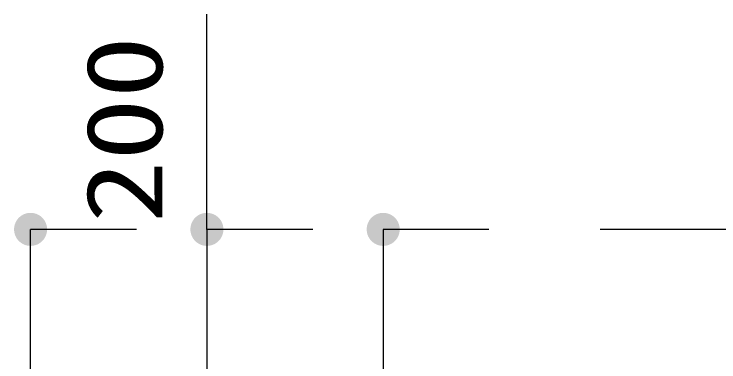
# Model space of a CAD drawing. Units: millimetres, scale not verified. Extents: x -23521 to 8910, y -6308 to 6308.
# Drawn here: x -6795 to -5996, y -1786 to -1392 of the extents above; entities that cross this region are included whole.
import ezdxf
from ezdxf.enums import TextEntityAlignment as Align

# ---------------------------------------------------------------- set-up
doc = ezdxf.new("R2010")
doc.units = ezdxf.units.MM
doc.header["$LTSCALE"] = 30
doc.layers.add('0-E_機器', color=2, linetype='Continuous', lineweight=25)
doc.layers.add('1-8_00クル-フ-6寸法', color=132, linetype='Continuous', lineweight=25)
doc.styles.add('ＭＳ ゴシック', font='')
doc.styles.get('ＭＳ ゴシック').set_extended_font_data('MS Gothic')

msp = doc.modelspace()

# ---------------------------------------------------------------- linework, layer by layer
at = {"layer": '0-E_機器'}
msp.add_line((-1468.11, -1636.09), (-6130.33, -1636.09), dxfattribs=at)
at = {"layer": '1-8_00クル-フ-6寸法', "color": 4}
for p, q in [((-6576.59, -1636.09), (-6576.59, -1391.98)), ((-6656.59, -1636.09), (-6776.59, -1636.09)), ((-6776.59, -3866.09), (-6776.59, -1636.09)), ((-6456.59, -1636.09), (-6576.59, -1636.09)), ((-6576.59, -1636.09), (-6576.59, -1836.09)), ((-6256.59, -1636.09), (-6376.59, -1636.09)), ((-6376.59, -1636.09), (-6376.59, -2216.09))]:
    msp.add_line(p, q, dxfattribs=at)
at = {"layer": '1-8_00クル-フ-6寸法'}
for points in [[(-6776.59, -1636.09), (-6791.04, -1624.14), (-6789.43, -1622.42)], [(-6776.59, -1636.09), (-6789.43, -1622.42), (-6787.61, -1620.92)], [(-6776.59, -1636.09), (-6787.61, -1620.92), (-6785.62, -1619.66)], [(-6776.59, -1636.09), (-6785.62, -1619.66), (-6783.49, -1618.66)], [(-6776.59, -1636.09), (-6783.49, -1618.66), (-6781.25, -1617.93)], [(-6776.59, -1636.09), (-6781.25, -1617.93), (-6778.94, -1617.49)], [(-6776.59, -1636.09), (-6778.94, -1617.49), (-6776.59, -1617.34)], [(-6776.59, -1636.09), (-6776.59, -1617.34), (-6774.24, -1617.49)], [(-6776.59, -1636.09), (-6774.24, -1617.49), (-6771.93, -1617.93)], [(-6776.59, -1636.09), (-6771.93, -1617.93), (-6769.69, -1618.66)], [(-6776.59, -1636.09), (-6769.69, -1618.66), (-6767.56, -1619.66)], [(-6776.59, -1636.09), (-6767.56, -1619.66), (-6765.57, -1620.92)], [(-6776.59, -1636.09), (-6765.57, -1620.92), (-6763.76, -1622.42)], [(-6776.59, -1636.09), (-6763.76, -1622.42), (-6762.14, -1624.14)], [(-6576.59, -1636.09), (-6591.04, -1624.14), (-6589.43, -1622.42)], [(-6576.59, -1636.09), (-6589.43, -1622.42), (-6587.61, -1620.92)], [(-6576.59, -1636.09), (-6587.61, -1620.92), (-6585.62, -1619.66)], [(-6576.59, -1636.09), (-6585.62, -1619.66), (-6583.49, -1618.66)], [(-6576.59, -1636.09), (-6583.49, -1618.66), (-6581.25, -1617.93)], [(-6576.59, -1636.09), (-6581.25, -1617.93), (-6578.94, -1617.49)], [(-6576.59, -1636.09), (-6578.94, -1617.49), (-6576.59, -1617.34)], [(-6576.59, -1636.09), (-6576.59, -1617.34), (-6574.24, -1617.49)], [(-6576.59, -1636.09), (-6574.24, -1617.49), (-6571.93, -1617.93)], [(-6576.59, -1636.09), (-6571.93, -1617.93), (-6569.69, -1618.66)], [(-6576.59, -1636.09), (-6569.69, -1618.66), (-6567.56, -1619.66)], [(-6576.59, -1636.09), (-6567.56, -1619.66), (-6565.57, -1620.92)], [(-6576.59, -1636.09), (-6565.57, -1620.92), (-6563.76, -1622.42)], [(-6576.59, -1636.09), (-6563.76, -1622.42), (-6562.14, -1624.14)], [(-6376.59, -1636.09), (-6391.04, -1624.14), (-6389.43, -1622.42)], [(-6376.59, -1636.09), (-6389.43, -1622.42), (-6387.61, -1620.92)], [(-6376.59, -1636.09), (-6387.61, -1620.92), (-6385.62, -1619.66)], [(-6376.59, -1636.09), (-6385.62, -1619.66), (-6383.49, -1618.66)], [(-6376.59, -1636.09), (-6383.49, -1618.66), (-6381.25, -1617.93)], [(-6376.59, -1636.09), (-6381.25, -1617.93), (-6378.94, -1617.49)], [(-6376.59, -1636.09), (-6378.94, -1617.49), (-6376.59, -1617.34)], [(-6376.59, -1636.09), (-6376.59, -1617.34), (-6374.24, -1617.49)], [(-6376.59, -1636.09), (-6374.24, -1617.49), (-6371.93, -1617.93)], [(-6376.59, -1636.09), (-6371.93, -1617.93), (-6369.69, -1618.66)], [(-6376.59, -1636.09), (-6369.69, -1618.66), (-6367.56, -1619.66)], [(-6376.59, -1636.09), (-6367.56, -1619.66), (-6365.57, -1620.92)], [(-6376.59, -1636.09), (-6365.57, -1620.92), (-6363.76, -1622.42)], [(-6376.59, -1636.09), (-6363.76, -1622.42), (-6362.14, -1624.14)], [(-6776.59, -1636.09), (-6795.01, -1632.58), (-6794.42, -1630.3)], [(-6776.59, -1636.09), (-6794.42, -1630.3), (-6793.56, -1628.11)], [(-6776.59, -1636.09), (-6793.56, -1628.11), (-6792.42, -1626.04)], [(-6776.59, -1636.09), (-6792.42, -1626.04), (-6791.04, -1624.14)], [(-6776.59, -1636.09), (-6762.14, -1624.14), (-6760.76, -1626.04)], [(-6776.59, -1636.09), (-6760.76, -1626.04), (-6759.63, -1628.11)], [(-6776.59, -1636.09), (-6759.63, -1628.11), (-6758.76, -1630.3)], [(-6776.59, -1636.09), (-6758.76, -1630.3), (-6758.17, -1632.58)], [(-6576.59, -1636.09), (-6595.01, -1632.58), (-6594.42, -1630.3)], [(-6576.59, -1636.09), (-6594.42, -1630.3), (-6593.56, -1628.11)], [(-6576.59, -1636.09), (-6593.56, -1628.11), (-6592.42, -1626.04)], [(-6576.59, -1636.09), (-6592.42, -1626.04), (-6591.04, -1624.14)], [(-6576.59, -1636.09), (-6562.14, -1624.14), (-6560.76, -1626.04)], [(-6576.59, -1636.09), (-6560.76, -1626.04), (-6559.63, -1628.11)], [(-6576.59, -1636.09), (-6559.63, -1628.11), (-6558.76, -1630.3)], [(-6576.59, -1636.09), (-6558.76, -1630.3), (-6558.17, -1632.58)], [(-6376.59, -1636.09), (-6395.01, -1632.58), (-6394.42, -1630.3)], [(-6376.59, -1636.09), (-6394.42, -1630.3), (-6393.56, -1628.11)], [(-6376.59, -1636.09), (-6393.56, -1628.11), (-6392.42, -1626.04)], [(-6376.59, -1636.09), (-6392.42, -1626.04), (-6391.04, -1624.14)], [(-6376.59, -1636.09), (-6362.14, -1624.14), (-6360.76, -1626.04)], [(-6376.59, -1636.09), (-6360.76, -1626.04), (-6359.63, -1628.11)], [(-6376.59, -1636.09), (-6359.63, -1628.11), (-6358.76, -1630.3)], [(-6376.59, -1636.09), (-6358.76, -1630.3), (-6358.17, -1632.58)], [(-6776.59, -1636.09), (-6795.3, -1634.91), (-6795.01, -1632.58)], [(-6776.59, -1636.09), (-6795.3, -1637.27), (-6795.3, -1634.91)], [(-6776.59, -1636.09), (-6795.01, -1639.6), (-6795.3, -1637.27)], [(-6776.59, -1636.09), (-6794.42, -1641.88), (-6795.01, -1639.6)], [(-6776.59, -1636.09), (-6793.56, -1644.07), (-6794.42, -1641.88)], [(-6776.59, -1636.09), (-6792.42, -1646.14), (-6793.56, -1644.07)], [(-6776.59, -1636.09), (-6791.04, -1648.04), (-6792.42, -1646.14)], [(-6776.59, -1636.09), (-6789.43, -1649.76), (-6791.04, -1648.04)], [(-6776.59, -1636.09), (-6787.61, -1651.26), (-6789.43, -1649.76)], [(-6776.59, -1636.09), (-6785.62, -1652.52), (-6787.61, -1651.26)], [(-6776.59, -1636.09), (-6783.49, -1653.52), (-6785.62, -1652.52)], [(-6776.59, -1636.09), (-6781.25, -1654.25), (-6783.49, -1653.52)], [(-6776.59, -1636.09), (-6778.94, -1654.69), (-6781.25, -1654.25)], [(-6776.59, -1636.09), (-6776.59, -1654.84), (-6778.94, -1654.69)], [(-6776.59, -1636.09), (-6758.17, -1632.58), (-6757.88, -1634.91)], [(-6776.59, -1636.09), (-6757.88, -1634.91), (-6757.88, -1637.27)], [(-6776.59, -1636.09), (-6774.24, -1654.69), (-6776.59, -1654.84)], [(-6776.59, -1636.09), (-6771.93, -1654.25), (-6774.24, -1654.69)], [(-6776.59, -1636.09), (-6769.69, -1653.52), (-6771.93, -1654.25)], [(-6776.59, -1636.09), (-6767.56, -1652.52), (-6769.69, -1653.52)], [(-6776.59, -1636.09), (-6765.57, -1651.26), (-6767.56, -1652.52)], [(-6776.59, -1636.09), (-6763.76, -1649.76), (-6765.57, -1651.26)], [(-6776.59, -1636.09), (-6762.14, -1648.04), (-6763.76, -1649.76)], [(-6776.59, -1636.09), (-6760.76, -1646.14), (-6762.14, -1648.04)], [(-6776.59, -1636.09), (-6759.63, -1644.07), (-6760.76, -1646.14)], [(-6776.59, -1636.09), (-6758.76, -1641.88), (-6759.63, -1644.07)], [(-6776.59, -1636.09), (-6758.17, -1639.6), (-6758.76, -1641.88)], [(-6776.59, -1636.09), (-6757.88, -1637.27), (-6758.17, -1639.6)], [(-6576.59, -1636.09), (-6595.3, -1634.91), (-6595.01, -1632.58)], [(-6576.59, -1636.09), (-6595.3, -1637.27), (-6595.3, -1634.91)], [(-6576.59, -1636.09), (-6595.01, -1639.6), (-6595.3, -1637.27)], [(-6576.59, -1636.09), (-6594.42, -1641.88), (-6595.01, -1639.6)], [(-6576.59, -1636.09), (-6593.56, -1644.07), (-6594.42, -1641.88)], [(-6576.59, -1636.09), (-6592.42, -1646.14), (-6593.56, -1644.07)], [(-6576.59, -1636.09), (-6591.04, -1648.04), (-6592.42, -1646.14)], [(-6576.59, -1636.09), (-6589.43, -1649.76), (-6591.04, -1648.04)], [(-6576.59, -1636.09), (-6587.61, -1651.26), (-6589.43, -1649.76)], [(-6576.59, -1636.09), (-6585.62, -1652.52), (-6587.61, -1651.26)], [(-6576.59, -1636.09), (-6583.49, -1653.52), (-6585.62, -1652.52)], [(-6576.59, -1636.09), (-6581.25, -1654.25), (-6583.49, -1653.52)], [(-6576.59, -1636.09), (-6578.94, -1654.69), (-6581.25, -1654.25)], [(-6576.59, -1636.09), (-6576.59, -1654.84), (-6578.94, -1654.69)], [(-6576.59, -1636.09), (-6558.17, -1632.58), (-6557.88, -1634.91)], [(-6576.59, -1636.09), (-6557.88, -1634.91), (-6557.88, -1637.27)], [(-6576.59, -1636.09), (-6574.24, -1654.69), (-6576.59, -1654.84)], [(-6576.59, -1636.09), (-6571.93, -1654.25), (-6574.24, -1654.69)], [(-6576.59, -1636.09), (-6569.69, -1653.52), (-6571.93, -1654.25)], [(-6576.59, -1636.09), (-6567.56, -1652.52), (-6569.69, -1653.52)], [(-6576.59, -1636.09), (-6565.57, -1651.26), (-6567.56, -1652.52)], [(-6576.59, -1636.09), (-6563.76, -1649.76), (-6565.57, -1651.26)], [(-6576.59, -1636.09), (-6562.14, -1648.04), (-6563.76, -1649.76)], [(-6576.59, -1636.09), (-6560.76, -1646.14), (-6562.14, -1648.04)], [(-6576.59, -1636.09), (-6559.63, -1644.07), (-6560.76, -1646.14)], [(-6576.59, -1636.09), (-6558.76, -1641.88), (-6559.63, -1644.07)], [(-6576.59, -1636.09), (-6558.17, -1639.6), (-6558.76, -1641.88)], [(-6576.59, -1636.09), (-6557.88, -1637.27), (-6558.17, -1639.6)], [(-6376.59, -1636.09), (-6395.3, -1634.91), (-6395.01, -1632.58)], [(-6376.59, -1636.09), (-6395.3, -1637.27), (-6395.3, -1634.91)], [(-6376.59, -1636.09), (-6395.01, -1639.6), (-6395.3, -1637.27)], [(-6376.59, -1636.09), (-6394.42, -1641.88), (-6395.01, -1639.6)], [(-6376.59, -1636.09), (-6393.56, -1644.07), (-6394.42, -1641.88)], [(-6376.59, -1636.09), (-6392.42, -1646.14), (-6393.56, -1644.07)], [(-6376.59, -1636.09), (-6391.04, -1648.04), (-6392.42, -1646.14)], [(-6376.59, -1636.09), (-6389.43, -1649.76), (-6391.04, -1648.04)], [(-6376.59, -1636.09), (-6387.61, -1651.26), (-6389.43, -1649.76)], [(-6376.59, -1636.09), (-6385.62, -1652.52), (-6387.61, -1651.26)], [(-6376.59, -1636.09), (-6383.49, -1653.52), (-6385.62, -1652.52)], [(-6376.59, -1636.09), (-6381.25, -1654.25), (-6383.49, -1653.52)], [(-6376.59, -1636.09), (-6378.94, -1654.69), (-6381.25, -1654.25)], [(-6376.59, -1636.09), (-6376.59, -1654.84), (-6378.94, -1654.69)], [(-6376.59, -1636.09), (-6358.17, -1632.58), (-6357.88, -1634.91)], [(-6376.59, -1636.09), (-6357.88, -1634.91), (-6357.88, -1637.27)], [(-6376.59, -1636.09), (-6374.24, -1654.69), (-6376.59, -1654.84)], [(-6376.59, -1636.09), (-6371.93, -1654.25), (-6374.24, -1654.69)], [(-6376.59, -1636.09), (-6369.69, -1653.52), (-6371.93, -1654.25)], [(-6376.59, -1636.09), (-6367.56, -1652.52), (-6369.69, -1653.52)], [(-6376.59, -1636.09), (-6365.57, -1651.26), (-6367.56, -1652.52)], [(-6376.59, -1636.09), (-6363.76, -1649.76), (-6365.57, -1651.26)], [(-6376.59, -1636.09), (-6362.14, -1648.04), (-6363.76, -1649.76)], [(-6376.59, -1636.09), (-6360.76, -1646.14), (-6362.14, -1648.04)], [(-6376.59, -1636.09), (-6359.63, -1644.07), (-6360.76, -1646.14)], [(-6376.59, -1636.09), (-6358.76, -1641.88), (-6359.63, -1644.07)], [(-6376.59, -1636.09), (-6358.17, -1639.6), (-6358.76, -1641.88)], [(-6376.59, -1636.09), (-6357.88, -1637.27), (-6358.17, -1639.6)]]:
    msp.add_solid(points, dxfattribs=at)

# ---------------------------------------------------------------- texts
at = {"layer": '1-8_00クル-フ-6寸法', "color": 3, "style": 'ＭＳ ゴシック', "width": 1.2}
msp.add_text('200', height=86.66, rotation=90, dxfattribs=at).set_placement((-6601.17, -1628.97), align=Align.BOTTOM_LEFT)

doc.saveas('drawing.dxf')
